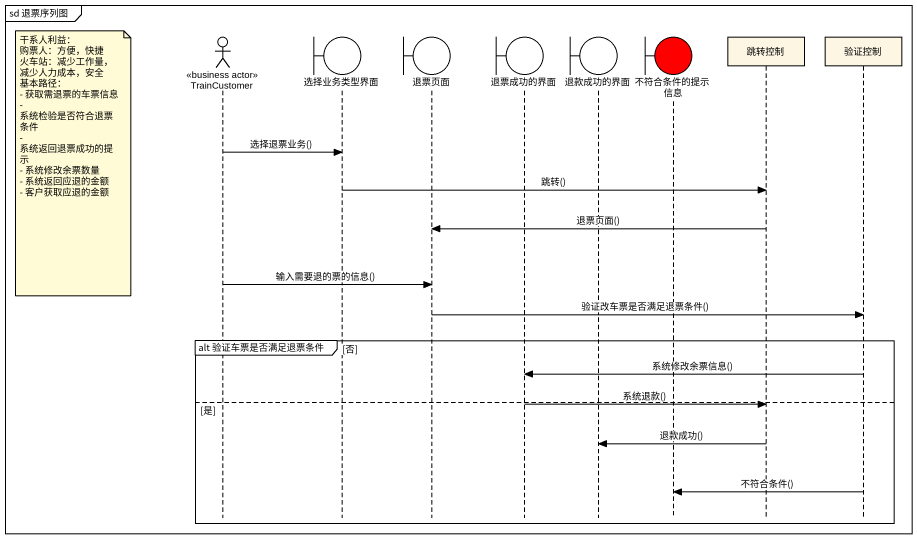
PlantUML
@startuml
mainframe sd 退票序列图
hide footbox
actor TrainCustomer <<business actor>>
boundary 选择业务类型界面
boundary 退票页面
boundary 退票成功的界面
boundary 退款成功的界面
boundary 不符合条件的提示信息 #FF0000
participant 跳转控制
participant 验证控制

TrainCustomer -> 选择业务类型界面 : 选择退票业务()
note left of TrainCustomer
  干系人利益：
  购票人：方便，快捷
  火车站：减少工作量，减少人力成本，安全
  基本路径：
  - 获取需退票的车票信息
  - 系统检验是否符合退票条件
  - 系统返回退票成功的提示
  - 系统修改余票数量
  - 系统返回应退的金额
  - 客户获取应退的金额
end note
选择业务类型界面 -> 跳转控制 : 跳转()
跳转控制 -> 退票页面 : 退票页面()
TrainCustomer -> 退票页面 : 输入需要退的票的信息()
退票页面 -> 验证控制 : 验证改车票是否满足退票条件()
group alt 验证车票是否满足退票条件 [否]
  验证控制 -> 退票成功的界面 : 系统修改余票信息()
else 是
  退票成功的界面 -> 跳转控制 : 系统退款()
  跳转控制 -> 退款成功的界面 : 退款成功()
  验证控制 -> 不符合条件的提示信息 : 不符合条件()
end
@enduml
